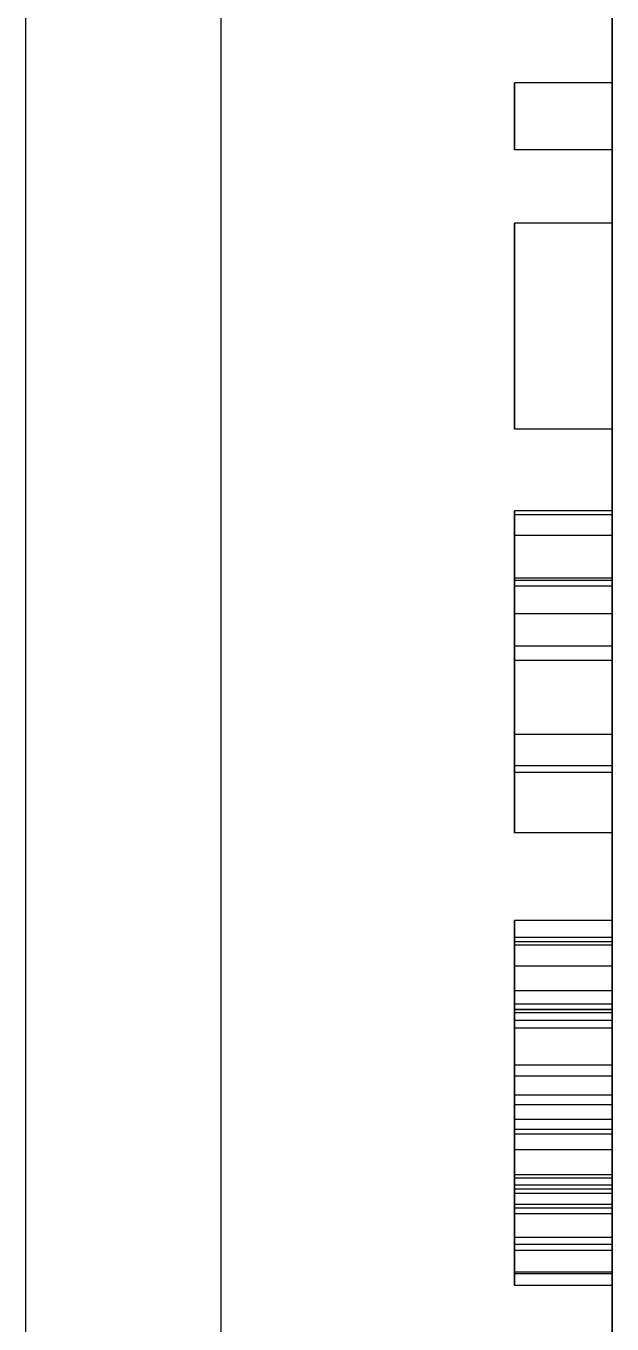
# Model space of a CAD drawing. Extents: x -67 to 67, y -52 to 49.
# Drawn here: x 62 to 65, y 17.71 to 24.36 of the extents above; entities that cross this region are included whole.
import ezdxf

# ---------------------------------------------------------------- set-up
doc = ezdxf.new("R2010")
doc.units = 0
doc.layers.add('Cut', color=7, linetype='CONTINUOUS')

msp = doc.modelspace()

# ---------------------------------------------------------------- linework, layer by layer
at = {"layer": 'Cut'}
for p, q in [((65, 49), (65, -50)), ((65, 49, -2), (65, -50, -2)), ((65, 49), (65, -50)), ((65, 49, -2), (65, -50, -2)), ((65, -50, -26), (65, 49, -26)), ((65, -50, -26), (65, 49, -26)), ((63, -48, -26), (63, 47, -26)), ((63, -48, -26), (63, 47, -26)), ((63, -48, -24), (63, 47, -24)), ((63, -48, -24), (63, 47, -24)), ((62, -47, -2), (62, 46, -2)), ((62, -47, -2), (62, 46, -2)), ((62, -47, -24), (62, 46, -24)), ((62, -47, -24), (62, 46, -24)), ((65, 24.0688, -8), (64.5, 24.0688, -8)), ((64.5, 24.0688, -8), (64.5, 23.7248, -8)), ((65, 24.0688, -5.1465), (64.5, 24.0688, -5.1465)), ((65, 24.0688, -8), (64.5, 24.0688, -8)), ((64.5, 24.0688, -5.1465), (64.5, 24.0688, -8)), ((65, 24.0688, -5.1465), (64.5, 24.0688, -5.1465)), ((64.5, 23.7248, -5.1465), (64.5, 24.0688, -5.1465)), ((64.5, 24.0688, -8), (64.5, 23.7248, -8)), ((64.5, 24.0688, -5.1465), (64.5, 24.0688, -8)), ((64.5, 23.7248, -5.1465), (64.5, 24.0688, -5.1465)), ((65, 24.0688, -8), (65, 23.7248, -8)), ((65, 24.0688, -5.1465), (65, 24.0688, -8)), ((65, 23.7248, -5.1465), (65, 24.0688, -5.1465)), ((65, 24.0688, -8), (65, 23.7248, -8)), ((65, 24.0688, -5.1465), (65, 24.0688, -8)), ((65, 23.7248, -5.1465), (65, 24.0688, -5.1465)), ((65, 23.7248, -8), (64.5, 23.7248, -8)), ((65, 23.7248, -5.1465), (64.5, 23.7248, -5.1465)), ((65, 23.7248, -8), (64.5, 23.7248, -8)), ((65, 23.7248, -5.1465), (64.5, 23.7248, -5.1465)), ((64.5, 23.7248, -8), (64.5, 23.7248, -5.1465)), ((64.5, 23.7248, -8), (64.5, 23.7248, -5.1465)), ((65, 23.7248, -8), (65, 23.7248, -5.1465)), ((65, 23.7248, -8), (65, 23.7248, -5.1465)), ((65, 23.3503, -7.1032), (64.5, 23.3503, -7.1032)), ((64.5, 23.3503, -7.1032), (64.5, 22.2943, -7.1032)), ((65, 23.3503, -6.7771), (64.5, 23.3503, -6.7771)), ((65, 23.3503, -7.1032), (64.5, 23.3503, -7.1032)), ((64.5, 23.3503, -6.7771), (64.5, 23.3503, -7.1032)), ((65, 23.3503, -6.7771), (64.5, 23.3503, -6.7771)), ((64.5, 22.2943, -6.7771), (64.5, 23.3503, -6.7771)), ((64.5, 23.3503, -7.1032), (64.5, 22.2943, -7.1032)), ((64.5, 23.3503, -6.7771), (64.5, 23.3503, -7.1032)), ((64.5, 22.2943, -6.7771), (64.5, 23.3503, -6.7771)), ((65, 23.3503, -7.1032), (65, 22.2943, -7.1032)), ((65, 23.3503, -6.7771), (65, 23.3503, -7.1032)), ((65, 22.2943, -6.7771), (65, 23.3503, -6.7771)), ((65, 23.3503, -7.1032), (65, 22.2943, -7.1032)), ((65, 23.3503, -6.7771), (65, 23.3503, -7.1032)), ((65, 22.2943, -6.7771), (65, 23.3503, -6.7771)), ((65, 22.2943, -7.1032), (64.5, 22.2943, -7.1032)), ((65, 22.2943, -6.7771), (64.5, 22.2943, -6.7771)), ((65, 22.2943, -7.1032), (64.5, 22.2943, -7.1032)), ((65, 22.2943, -6.7771), (64.5, 22.2943, -6.7771)), ((64.5, 22.2943, -7.1032), (64.5, 22.2943, -6.7771)), ((64.5, 22.2943, -7.1032), (64.5, 22.2943, -6.7771)), ((65, 22.2943, -7.1032), (65, 22.2943, -6.7771)), ((65, 22.2943, -7.1032), (65, 22.2943, -6.7771)), ((65, 21.8752, -8), (64.5, 21.8752, -8)), ((64.5, 21.8752, -8), (64.5, 21.5312, -8)), ((65, 21.8752, -6.7248), (64.5, 21.8752, -6.7248)), ((65, 21.8752, -8), (64.5, 21.8752, -8)), ((64.5, 21.8752, -6.7248), (64.5, 21.8752, -8)), ((65, 21.8752, -6.7248), (64.5, 21.8752, -6.7248)), ((64.5, 21.8752, -8), (64.5, 21.5312, -8)), ((64.5, 21.8752, -6.7248), (64.5, 21.8752, -8)), ((65, 21.8752, -8), (65, 21.5312, -8)), ((65, 21.8752, -6.7248), (65, 21.8752, -8)), ((65, 21.8752, -8), (65, 21.5312, -8)), ((65, 21.8752, -6.7248), (65, 21.8752, -8)), ((65, 21.8561, -6.3834), (64.5, 21.8561, -6.3834)), ((65, 21.8561, -6.3834), (64.5, 21.8561, -6.3834)), ((65, 21.749, -6.1248), (64.5, 21.749, -6.1248)), ((65, 21.749, -6.1248), (64.5, 21.749, -6.1248)), ((65, 21.5312, -6.7401), (64.5, 21.5312, -6.7401)), ((65, 21.5312, -8), (64.5, 21.5312, -8)), ((65, 21.5312, -6.7401), (64.5, 21.5312, -6.7401)), ((64.5, 21.5312, -8), (64.5, 21.5312, -6.7401)), ((65, 21.5312, -8), (64.5, 21.5312, -8)), ((64.5, 21.5312, -8), (64.5, 21.5312, -6.7401)), ((65, 21.5185, -5.9478), (64.5, 21.5185, -5.9478)), ((65, 21.5185, -5.9478), (64.5, 21.5185, -5.9478)), ((65, 21.4904, -6.4191), (64.5, 21.4904, -6.4191)), ((65, 21.4904, -6.4191), (64.5, 21.4904, -6.4191)), ((65, 21.5312, -8), (65, 21.5312, -6.7401)), ((65, 21.5312, -8), (65, 21.5312, -6.7401)), ((65, 21.349, -6.2497), (64.5, 21.349, -6.2497)), ((65, 21.349, -6.2497), (64.5, 21.349, -6.2497)), ((65, 21.1822, -5.8803), (64.5, 21.1822, -5.8803)), ((65, 21.1822, -5.8803), (64.5, 21.1822, -5.8803)), ((65, 21.1096, -6.186), (64.5, 21.1096, -6.186)), ((65, 21.1096, -6.186), (64.5, 21.1096, -6.186)), ((65, 20.7299, -6.3287), (64.5, 20.7299, -6.3287)), ((65, 20.7299, -6.3287), (64.5, 20.7299, -6.3287)), ((65, 20.5707, -8), (64.5, 20.5707, -8)), ((64.5, 20.5707, -8), (64.5, 20.2268, -8)), ((65, 20.5707, -6.8688), (64.5, 20.5707, -6.8688)), ((65, 20.5707, -8), (64.5, 20.5707, -8)), ((64.5, 20.5707, -6.8688), (64.5, 20.5707, -8)), ((65, 20.5707, -6.8688), (64.5, 20.5707, -6.8688)), ((64.5, 20.5707, -8), (64.5, 20.2268, -8)), ((64.5, 20.5707, -6.8688), (64.5, 20.5707, -8)), ((65, 20.5707, -8), (65, 20.2268, -8)), ((65, 20.5707, -6.8688), (65, 20.5707, -8)), ((65, 20.5707, -8), (65, 20.2268, -8)), ((65, 20.5707, -6.8688), (65, 20.5707, -8)), ((65, 20.5363, -6.2217), (64.5, 20.5363, -6.2217)), ((65, 20.5363, -5.8803), (64.5, 20.5363, -5.8803)), ((65, 20.5363, -6.2217), (64.5, 20.5363, -6.2217)), ((64.5, 20.5363, -5.8803), (64.5, 20.5363, -6.2217)), ((65, 20.5363, -5.8803), (64.5, 20.5363, -5.8803)), ((64.5, 20.2268, -5.8803), (64.5, 20.5363, -5.8803)), ((64.5, 20.5363, -5.8803), (64.5, 20.5363, -6.2217)), ((64.5, 20.2268, -5.8803), (64.5, 20.5363, -5.8803)), ((65, 20.5363, -5.8803), (65, 20.5363, -6.2217)), ((65, 20.2268, -5.8803), (65, 20.5363, -5.8803)), ((65, 20.5363, -5.8803), (65, 20.5363, -6.2217)), ((65, 20.2268, -5.8803), (65, 20.5363, -5.8803)), ((65, 20.2268, -8), (64.5, 20.2268, -8)), ((65, 20.2268, -5.8803), (64.5, 20.2268, -5.8803)), ((65, 20.2268, -8), (64.5, 20.2268, -8)), ((65, 20.2268, -5.8803), (64.5, 20.2268, -5.8803)), ((64.5, 20.2268, -8), (64.5, 20.2268, -5.8803)), ((64.5, 20.2268, -8), (64.5, 20.2268, -5.8803)), ((65, 20.2268, -8), (65, 20.2268, -5.8803)), ((65, 20.2268, -8), (65, 20.2268, -5.8803)), ((65, 19.7771, -8), (64.5, 19.7771, -8)), ((64.5, 19.7771, -8), (64.5, 19.4178, -8)), ((65, 19.7771, -8), (64.5, 19.7771, -8)), ((64.5, 19.7771, -8), (64.5, 19.4178, -8)), ((65, 19.7771, -8), (65, 19.4178, -8)), ((65, 19.7771, -8), (65, 19.4178, -8)), ((65, 19.6904, -7.7516), (64.5, 19.6904, -7.7516)), ((65, 19.6904, -7.7516), (64.5, 19.6904, -7.7516)), ((65, 19.6688, -7.1312), (64.5, 19.6688, -7.1312)), ((65, 19.6688, -6.6624), (64.5, 19.6688, -6.6624)), ((65, 19.6688, -7.1312), (64.5, 19.6688, -7.1312)), ((64.5, 19.6688, -6.6624), (64.5, 19.6688, -7.1312)), ((65, 19.6688, -6.6624), (64.5, 19.6688, -6.6624)), ((64.5, 19.6688, -6.6624), (64.5, 19.6688, -7.1312)), ((65, 19.651, -6.3388), (64.5, 19.651, -6.3388)), ((65, 19.651, -6.3388), (64.5, 19.651, -6.3388)), ((65, 19.6688, -6.6624), (65, 19.6688, -7.1312)), ((65, 19.6688, -6.6624), (65, 19.6688, -7.1312)), ((65, 19.5439, -6.1006), (64.5, 19.5439, -6.1006)), ((65, 19.5439, -6.1006), (64.5, 19.5439, -6.1006)), ((65, 19.4178, -8), (64.5, 19.4178, -8)), ((65, 19.4178, -8), (64.5, 19.4178, -8)), ((65, 19.349, -7.7146), (64.5, 19.349, -7.7146)), ((65, 19.349, -7.7146), (64.5, 19.349, -7.7146)), ((65, 19.3223, -6.6013), (64.5, 19.3223, -6.6013)), ((65, 19.3223, -6.6013), (64.5, 19.3223, -6.6013)), ((65, 19.321, -6.6955), (64.5, 19.321, -6.6955)), ((65, 19.321, -6.6955), (64.5, 19.321, -6.6955)), ((64.5, 19.321, -7.0968), (64.5, 19.321, -6.9809)), ((65, 19.321, -6.9809), (64.5, 19.321, -6.9809)), ((65, 19.321, -7.0968), (64.5, 19.321, -7.0968)), ((65, 19.321, -6.9809), (64.5, 19.321, -6.9809)), ((64.5, 19.321, -7.0968), (64.5, 19.321, -6.9809)), ((65, 19.321, -7.0968), (64.5, 19.321, -7.0968)), ((65, 19.3045, -5.9427), (64.5, 19.3045, -5.9427)), ((65, 19.3045, -5.9427), (64.5, 19.3045, -5.9427)), ((65, 19.321, -7.0968), (65, 19.321, -6.9809)), ((65, 19.321, -7.0968), (65, 19.321, -6.9809)), ((65, 19.265, -7.4153), (64.5, 19.265, -7.4153)), ((65, 19.265, -7.4153), (64.5, 19.265, -7.4153)), ((65, 19.2255, -6.2879), (64.5, 19.2255, -6.2879)), ((65, 19.2255, -6.2879), (64.5, 19.2255, -6.2879)), ((65, 19.0369, -7.6344), (64.5, 19.0369, -7.6344)), ((65, 19.0369, -7.6344), (64.5, 19.0369, -7.6344)), ((65, 18.9809, -7.9363), (64.5, 18.9809, -7.9363)), ((65, 18.9809, -7.9363), (64.5, 18.9809, -7.9363)), ((65, 18.8828, -5.8803), (64.5, 18.8828, -5.8803)), ((65, 18.8828, -5.8803), (64.5, 18.8828, -5.8803)), ((65, 18.8331, -6.1656), (64.5, 18.8331, -6.1656)), ((65, 18.8331, -6.1656), (64.5, 18.8331, -6.1656)), ((65, 18.7592, -7.1006), (64.5, 18.7592, -7.1006)), ((65, 18.7592, -7.1006), (64.5, 18.7592, -7.1006)), ((65, 18.707, -6.8204), (64.5, 18.707, -6.8204)), ((65, 18.707, -6.8204), (64.5, 18.707, -6.8204)), ((65, 18.6841, -7.7146), (64.5, 18.6841, -7.7146)), ((65, 18.6841, -7.7146), (64.5, 18.6841, -7.7146)), ((65, 18.6025, -8), (64.5, 18.6025, -8)), ((65, 18.6025, -8), (64.5, 18.6025, -8)), ((65, 18.4752, -6.2471), (64.5, 18.4752, -6.2471)), ((65, 18.4752, -6.2471), (64.5, 18.4752, -6.2471)), ((65, 18.4586, -7.1643), (64.5, 18.4586, -7.1643)), ((65, 18.4586, -7.1643), (64.5, 18.4586, -7.1643)), ((65, 18.4229, -5.9503), (64.5, 18.4229, -5.9503)), ((65, 18.4229, -5.9503), (64.5, 18.4229, -5.9503)), ((65, 18.4013, -6.8701), (64.5, 18.4013, -6.8701)), ((65, 18.4013, -6.8701), (64.5, 18.4013, -6.8701)), ((65, 18.3796, -7.6306), (64.5, 18.3796, -7.6306)), ((65, 18.3796, -7.6306), (64.5, 18.3796, -7.6306)), ((65, 18.3223, -7.2675), (64.5, 18.3223, -7.2675)), ((65, 18.3223, -7.2675), (64.5, 18.3223, -7.2675)), ((65, 18.3045, -6.5325), (64.5, 18.3045, -6.5325)), ((64.5, 18.3045, -6.5325), (64.5, 17.9682, -6.4866)), ((65, 18.3045, -6.5325), (64.5, 18.3045, -6.5325)), ((64.5, 18.3045, -6.5325), (64.5, 17.9682, -6.4866)), ((65, 18.3045, -6.5325), (65, 17.9682, -6.4866)), ((65, 18.3045, -6.5325), (65, 17.9682, -6.4866)), ((65, 18.2752, -7.4178), (64.5, 18.2752, -7.4178)), ((65, 18.2752, -7.4178), (64.5, 18.2752, -7.4178)), ((65, 18.1541, -6.9796), (64.5, 18.1541, -6.9796)), ((65, 18.1541, -6.9796), (64.5, 18.1541, -6.9796)), ((65, 18.1185, -6.149), (64.5, 18.1185, -6.149)), ((65, 18.1185, -6.149), (64.5, 18.1185, -6.149)), ((65, 18.0879, -7.842), (64.5, 18.0879, -7.842)), ((65, 18.0879, -7.842), (64.5, 18.0879, -7.842)), ((65, 17.9758, -7.172), (64.5, 17.9758, -7.172)), ((65, 17.9758, -7.172), (64.5, 17.9758, -7.172)), ((65, 17.9682, -6.4866), (64.5, 17.9682, -6.4866)), ((65, 17.9682, -6.4866), (64.5, 17.9682, -6.4866)), ((65, 17.9083, -7.4357), (64.5, 17.9083, -7.4357)), ((65, 17.9083, -7.4357), (64.5, 17.9083, -7.4357))]:
    msp.add_line(p, q, dxfattribs=at)
for points in [[(64.5, 21.8561, -6.3834), (64.5, 21.8752, -6.4815), (64.5, 21.8752, -6.7248)], [(64.5, 21.8561, -6.3834), (64.5, 21.8752, -6.4815), (64.5, 21.8752, -6.7248)], [(65, 21.8561, -6.3834), (65, 21.8752, -6.4815), (65, 21.8752, -6.7248)], [(65, 21.8561, -6.3834), (65, 21.8752, -6.4815), (65, 21.8752, -6.7248)], [(64.5, 21.749, -6.1248), (64.5, 21.8255, -6.2331), (64.5, 21.8561, -6.3834)], [(64.5, 21.749, -6.1248), (64.5, 21.8255, -6.2331), (64.5, 21.8561, -6.3834)], [(65, 21.749, -6.1248), (65, 21.8255, -6.2331), (65, 21.8561, -6.3834)], [(65, 21.749, -6.1248), (65, 21.8255, -6.2331), (65, 21.8561, -6.3834)], [(64.5, 21.5185, -5.9478), (64.5, 21.6726, -6.0153), (64.5, 21.749, -6.1248)], [(64.5, 21.5185, -5.9478), (64.5, 21.6726, -6.0153), (64.5, 21.749, -6.1248)], [(65, 21.5185, -5.9478), (65, 21.6726, -6.0153), (65, 21.749, -6.1248)], [(65, 21.5185, -5.9478), (65, 21.6726, -6.0153), (65, 21.749, -6.1248)], [(64.5, 21.5312, -6.7401), (64.5, 21.5312, -6.5248), (64.5, 21.4904, -6.4191)], [(64.5, 21.5312, -6.7401), (64.5, 21.5312, -6.5248), (64.5, 21.4904, -6.4191)], [(64.5, 21.1822, -5.8803), (64.5, 21.3656, -5.8803), (64.5, 21.5185, -5.9478)], [(64.5, 21.1822, -5.8803), (64.5, 21.3656, -5.8803), (64.5, 21.5185, -5.9478)], [(64.5, 21.4904, -6.4191), (64.5, 21.451, -6.3134), (64.5, 21.349, -6.2497)], [(64.5, 21.4904, -6.4191), (64.5, 21.451, -6.3134), (64.5, 21.349, -6.2497)], [(65, 21.5312, -6.7401), (65, 21.5312, -6.5248), (65, 21.4904, -6.4191)], [(65, 21.5312, -6.7401), (65, 21.5312, -6.5248), (65, 21.4904, -6.4191)], [(65, 21.1822, -5.8803), (65, 21.3656, -5.8803), (65, 21.5185, -5.9478)], [(65, 21.1822, -5.8803), (65, 21.3656, -5.8803), (65, 21.5185, -5.9478)], [(65, 21.4904, -6.4191), (65, 21.451, -6.3134), (65, 21.349, -6.2497)], [(65, 21.4904, -6.4191), (65, 21.451, -6.3134), (65, 21.349, -6.2497)], [(64.5, 21.349, -6.2497), (64.5, 21.2471, -6.186), (64.5, 21.1096, -6.186)], [(64.5, 21.349, -6.2497), (64.5, 21.2471, -6.186), (64.5, 21.1096, -6.186)], [(65, 21.349, -6.2497), (65, 21.2471, -6.186), (65, 21.1096, -6.186)], [(65, 21.349, -6.2497), (65, 21.2471, -6.186), (65, 21.1096, -6.186)], [(64.5, 20.5363, -6.2217), (64.5, 20.7592, -5.8803), (64.5, 21.1822, -5.8803)], [(64.5, 20.5363, -6.2217), (64.5, 20.7592, -5.8803), (64.5, 21.1822, -5.8803)], [(65, 20.5363, -6.2217), (65, 20.7592, -5.8803), (65, 21.1822, -5.8803)], [(65, 20.5363, -6.2217), (65, 20.7592, -5.8803), (65, 21.1822, -5.8803)], [(64.5, 21.1096, -6.186), (64.5, 20.8892, -6.186), (64.5, 20.7299, -6.3287)], [(64.5, 21.1096, -6.186), (64.5, 20.8892, -6.186), (64.5, 20.7299, -6.3287)], [(65, 21.1096, -6.186), (65, 20.8892, -6.186), (65, 20.7299, -6.3287)], [(65, 21.1096, -6.186), (65, 20.8892, -6.186), (65, 20.7299, -6.3287)], [(64.5, 20.7299, -6.3287), (64.5, 20.5707, -6.4713), (64.5, 20.5707, -6.8688)], [(64.5, 20.7299, -6.3287), (64.5, 20.5707, -6.4713), (64.5, 20.5707, -6.8688)], [(65, 20.7299, -6.3287), (65, 20.5707, -6.4713), (65, 20.5707, -6.8688)], [(65, 20.7299, -6.3287), (65, 20.5707, -6.4713), (65, 20.5707, -6.8688)], [(64.5, 19.6904, -7.7516), (64.5, 19.7121, -7.8815), (64.5, 19.7771, -8)], [(64.5, 19.6904, -7.7516), (64.5, 19.7121, -7.8815), (64.5, 19.7771, -8)], [(65, 19.6904, -7.7516), (65, 19.7121, -7.8815), (65, 19.7771, -8)], [(65, 19.6904, -7.7516), (65, 19.7121, -7.8815), (65, 19.7771, -8)], [(64.5, 19.6688, -7.1312), (64.5, 19.6688, -7.6217), (64.5, 19.6904, -7.7516)], [(64.5, 19.6688, -7.1312), (64.5, 19.6688, -7.6217), (64.5, 19.6904, -7.7516)], [(65, 19.6688, -7.1312), (65, 19.6688, -7.6217), (65, 19.6904, -7.7516)], [(65, 19.6688, -7.1312), (65, 19.6688, -7.6217), (65, 19.6904, -7.7516)], [(64.5, 19.651, -6.3388), (64.5, 19.6688, -6.4293), (64.5, 19.6688, -6.6624)], [(64.5, 19.651, -6.3388), (64.5, 19.6688, -6.4293), (64.5, 19.6688, -6.6624)], [(64.5, 19.5439, -6.1006), (64.5, 19.6204, -6.1949), (64.5, 19.651, -6.3388)], [(64.5, 19.5439, -6.1006), (64.5, 19.6204, -6.1949), (64.5, 19.651, -6.3388)], [(65, 19.651, -6.3388), (65, 19.6688, -6.4293), (65, 19.6688, -6.6624)], [(65, 19.651, -6.3388), (65, 19.6688, -6.4293), (65, 19.6688, -6.6624)], [(65, 19.5439, -6.1006), (65, 19.6204, -6.1949), (65, 19.651, -6.3388)], [(65, 19.5439, -6.1006), (65, 19.6204, -6.1949), (65, 19.651, -6.3388)], [(64.5, 19.3045, -5.9427), (64.5, 19.4675, -6.0051), (64.5, 19.5439, -6.1006)], [(64.5, 19.3045, -5.9427), (64.5, 19.4675, -6.0051), (64.5, 19.5439, -6.1006)], [(65, 19.3045, -5.9427), (65, 19.4675, -6.0051), (65, 19.5439, -6.1006)], [(65, 19.3045, -5.9427), (65, 19.4675, -6.0051), (65, 19.5439, -6.1006)], [(64.5, 19.4178, -8), (64.5, 19.3643, -7.8777), (64.5, 19.349, -7.7146)], [(64.5, 19.4178, -8), (64.5, 19.3643, -7.8777), (64.5, 19.349, -7.7146)], [(65, 19.4178, -8), (65, 19.3643, -7.8777), (65, 19.349, -7.7146)], [(65, 19.4178, -8), (65, 19.3643, -7.8777), (65, 19.349, -7.7146)], [(64.5, 19.349, -7.7146), (64.5, 19.158, -7.8713), (64.5, 18.9809, -7.9363)], [(64.5, 19.349, -7.7146), (64.5, 19.158, -7.8713), (64.5, 18.9809, -7.9363)], [(65, 19.349, -7.7146), (65, 19.158, -7.8713), (65, 18.9809, -7.9363)], [(65, 19.349, -7.7146), (65, 19.158, -7.8713), (65, 18.9809, -7.9363)], [(64.5, 19.3223, -6.6013), (64.5, 19.3223, -6.3796), (64.5, 19.2255, -6.2879)], [(64.5, 19.321, -6.6955), (64.5, 19.3223, -6.6204), (64.5, 19.3223, -6.6013)], [(64.5, 19.3223, -6.6013), (64.5, 19.3223, -6.3796), (64.5, 19.2255, -6.2879)], [(64.5, 19.321, -6.6955), (64.5, 19.3223, -6.6204), (64.5, 19.3223, -6.6013)], [(64.5, 18.707, -6.8204), (64.5, 19.1236, -6.7682), (64.5, 19.321, -6.6955)], [(64.5, 18.707, -6.8204), (64.5, 19.1236, -6.7682), (64.5, 19.321, -6.6955)], [(64.5, 19.321, -6.9809), (64.5, 19.1338, -7.051), (64.5, 18.7592, -7.1006)], [(64.5, 19.265, -7.4153), (64.5, 19.321, -7.307), (64.5, 19.321, -7.0968)], [(64.5, 19.321, -6.9809), (64.5, 19.1338, -7.051), (64.5, 18.7592, -7.1006)], [(64.5, 19.265, -7.4153), (64.5, 19.321, -7.307), (64.5, 19.321, -7.0968)], [(64.5, 18.8828, -5.8803), (64.5, 19.1427, -5.8803), (64.5, 19.3045, -5.9427)], [(64.5, 18.8828, -5.8803), (64.5, 19.1427, -5.8803), (64.5, 19.3045, -5.9427)], [(65, 19.3223, -6.6013), (65, 19.3223, -6.3796), (65, 19.2255, -6.2879)], [(65, 19.321, -6.6955), (65, 19.3223, -6.6204), (65, 19.3223, -6.6013)], [(65, 19.3223, -6.6013), (65, 19.3223, -6.3796), (65, 19.2255, -6.2879)], [(65, 19.321, -6.6955), (65, 19.3223, -6.6204), (65, 19.3223, -6.6013)], [(65, 18.707, -6.8204), (65, 19.1236, -6.7682), (65, 19.321, -6.6955)], [(65, 18.707, -6.8204), (65, 19.1236, -6.7682), (65, 19.321, -6.6955)], [(65, 19.321, -6.9809), (65, 19.1338, -7.051), (65, 18.7592, -7.1006)], [(65, 19.265, -7.4153), (65, 19.321, -7.307), (65, 19.321, -7.0968)], [(65, 19.265, -7.4153), (65, 19.321, -7.307), (65, 19.321, -7.0968)], [(65, 19.321, -6.9809), (65, 19.1338, -7.051), (65, 18.7592, -7.1006)], [(65, 18.8828, -5.8803), (65, 19.1427, -5.8803), (65, 19.3045, -5.9427)], [(65, 18.8828, -5.8803), (65, 19.1427, -5.8803), (65, 19.3045, -5.9427)], [(64.5, 19.0369, -7.6344), (64.5, 19.1924, -7.5541), (64.5, 19.265, -7.4153)], [(64.5, 19.0369, -7.6344), (64.5, 19.1924, -7.5541), (64.5, 19.265, -7.4153)], [(64.5, 19.2255, -6.2879), (64.5, 19.093, -6.1656), (64.5, 18.8331, -6.1656)], [(64.5, 19.2255, -6.2879), (64.5, 19.093, -6.1656), (64.5, 18.8331, -6.1656)], [(65, 19.0369, -7.6344), (65, 19.1924, -7.5541), (65, 19.265, -7.4153)], [(65, 19.0369, -7.6344), (65, 19.1924, -7.5541), (65, 19.265, -7.4153)], [(65, 19.2255, -6.2879), (65, 19.093, -6.1656), (65, 18.8331, -6.1656)], [(65, 19.2255, -6.2879), (65, 19.093, -6.1656), (65, 18.8331, -6.1656)], [(64.5, 18.6841, -7.7146), (64.5, 18.8828, -7.7146), (64.5, 19.0369, -7.6344)], [(64.5, 18.6841, -7.7146), (64.5, 18.8828, -7.7146), (64.5, 19.0369, -7.6344)], [(65, 18.6841, -7.7146), (65, 18.8828, -7.7146), (65, 19.0369, -7.6344)], [(65, 18.6841, -7.7146), (65, 18.8828, -7.7146), (65, 19.0369, -7.6344)], [(64.5, 18.9809, -7.9363), (64.5, 18.8051, -8), (64.5, 18.6025, -8)], [(64.5, 18.9809, -7.9363), (64.5, 18.8051, -8), (64.5, 18.6025, -8)], [(65, 18.9809, -7.9363), (65, 18.8051, -8), (65, 18.6025, -8)], [(65, 18.9809, -7.9363), (65, 18.8051, -8), (65, 18.6025, -8)], [(64.5, 18.4229, -5.9503), (64.5, 18.6217, -5.8803), (64.5, 18.8828, -5.8803)], [(64.5, 18.4229, -5.9503), (64.5, 18.6217, -5.8803), (64.5, 18.8828, -5.8803)], [(65, 18.4229, -5.9503), (65, 18.6217, -5.8803), (65, 18.8828, -5.8803)], [(65, 18.4229, -5.9503), (65, 18.6217, -5.8803), (65, 18.8828, -5.8803)], [(64.5, 18.8331, -6.1656), (64.5, 18.5911, -6.1656), (64.5, 18.4752, -6.2471)], [(64.5, 18.8331, -6.1656), (64.5, 18.5911, -6.1656), (64.5, 18.4752, -6.2471)], [(65, 18.8331, -6.1656), (65, 18.5911, -6.1656), (65, 18.4752, -6.2471)], [(65, 18.8331, -6.1656), (65, 18.5911, -6.1656), (65, 18.4752, -6.2471)], [(64.5, 18.7592, -7.1006), (64.5, 18.5465, -7.1287), (64.5, 18.4586, -7.1643)], [(64.5, 18.7592, -7.1006), (64.5, 18.5465, -7.1287), (64.5, 18.4586, -7.1643)], [(65, 18.7592, -7.1006), (65, 18.5465, -7.1287), (65, 18.4586, -7.1643)], [(65, 18.7592, -7.1006), (65, 18.5465, -7.1287), (65, 18.4586, -7.1643)], [(64.5, 18.4013, -6.8701), (64.5, 18.5032, -6.8446), (64.5, 18.707, -6.8204)], [(64.5, 18.4013, -6.8701), (64.5, 18.5032, -6.8446), (64.5, 18.707, -6.8204)], [(64.5, 18.3796, -7.6306), (64.5, 18.4841, -7.7146), (64.5, 18.6841, -7.7146)], [(64.5, 18.3796, -7.6306), (64.5, 18.4841, -7.7146), (64.5, 18.6841, -7.7146)], [(65, 18.4013, -6.8701), (65, 18.5032, -6.8446), (65, 18.707, -6.8204)], [(65, 18.4013, -6.8701), (65, 18.5032, -6.8446), (65, 18.707, -6.8204)], [(65, 18.3796, -7.6306), (65, 18.4841, -7.7146), (65, 18.6841, -7.7146)], [(65, 18.3796, -7.6306), (65, 18.4841, -7.7146), (65, 18.6841, -7.7146)], [(64.5, 18.6025, -8), (64.5, 18.2675, -8), (64.5, 18.0879, -7.842)], [(64.5, 18.6025, -8), (64.5, 18.2675, -8), (64.5, 18.0879, -7.842)], [(65, 18.6025, -8), (65, 18.2675, -8), (65, 18.0879, -7.842)], [(65, 18.6025, -8), (65, 18.2675, -8), (65, 18.0879, -7.842)], [(64.5, 18.4752, -6.2471), (64.5, 18.3592, -6.3274), (64.5, 18.3045, -6.5325)], [(64.5, 18.4752, -6.2471), (64.5, 18.3592, -6.3274), (64.5, 18.3045, -6.5325)], [(64.5, 18.4586, -7.1643), (64.5, 18.3707, -7.2), (64.5, 18.3223, -7.2675)], [(64.5, 18.4586, -7.1643), (64.5, 18.3707, -7.2), (64.5, 18.3223, -7.2675)], [(64.5, 18.1185, -6.149), (64.5, 18.2242, -6.0191), (64.5, 18.4229, -5.9503)], [(64.5, 18.1185, -6.149), (64.5, 18.2242, -6.0191), (64.5, 18.4229, -5.9503)], [(65, 18.4752, -6.2471), (65, 18.3592, -6.3274), (65, 18.3045, -6.5325)], [(65, 18.4752, -6.2471), (65, 18.3592, -6.3274), (65, 18.3045, -6.5325)], [(65, 18.4586, -7.1643), (65, 18.3707, -7.2), (65, 18.3223, -7.2675)], [(65, 18.4586, -7.1643), (65, 18.3707, -7.2), (65, 18.3223, -7.2675)], [(65, 18.1185, -6.149), (65, 18.2242, -6.0191), (65, 18.4229, -5.9503)], [(65, 18.1185, -6.149), (65, 18.2242, -6.0191), (65, 18.4229, -5.9503)], [(64.5, 18.1541, -6.9796), (64.5, 18.2637, -6.907), (64.5, 18.4013, -6.8701)], [(64.5, 18.1541, -6.9796), (64.5, 18.2637, -6.907), (64.5, 18.4013, -6.8701)], [(64.5, 18.2752, -7.4178), (64.5, 18.2752, -7.5452), (64.5, 18.3796, -7.6306)], [(64.5, 18.2752, -7.4178), (64.5, 18.2752, -7.5452), (64.5, 18.3796, -7.6306)], [(65, 18.1541, -6.9796), (65, 18.2637, -6.907), (65, 18.4013, -6.8701)], [(65, 18.1541, -6.9796), (65, 18.2637, -6.907), (65, 18.4013, -6.8701)], [(65, 18.2752, -7.4178), (65, 18.2752, -7.5452), (65, 18.3796, -7.6306)], [(65, 18.2752, -7.4178), (65, 18.2752, -7.5452), (65, 18.3796, -7.6306)], [(64.5, 18.3223, -7.2675), (64.5, 18.2752, -7.335), (64.5, 18.2752, -7.4178)], [(64.5, 18.3223, -7.2675), (64.5, 18.2752, -7.335), (64.5, 18.2752, -7.4178)], [(65, 18.3223, -7.2675), (65, 18.2752, -7.335), (65, 18.2752, -7.4178)], [(65, 18.3223, -7.2675), (65, 18.2752, -7.335), (65, 18.2752, -7.4178)], [(64.5, 17.9758, -7.172), (64.5, 18.0446, -7.0522), (64.5, 18.1541, -6.9796)], [(64.5, 17.9758, -7.172), (64.5, 18.0446, -7.0522), (64.5, 18.1541, -6.9796)], [(65, 17.9758, -7.172), (65, 18.0446, -7.0522), (65, 18.1541, -6.9796)], [(65, 17.9758, -7.172), (65, 18.0446, -7.0522), (65, 18.1541, -6.9796)], [(64.5, 17.9682, -6.4866), (64.5, 18.014, -6.2777), (64.5, 18.1185, -6.149)], [(64.5, 17.9682, -6.4866), (64.5, 18.014, -6.2777), (64.5, 18.1185, -6.149)], [(64.5, 18.0879, -7.842), (64.5, 17.9083, -7.6828), (64.5, 17.9083, -7.4357)], [(64.5, 18.0879, -7.842), (64.5, 17.9083, -7.6828), (64.5, 17.9083, -7.4357)], [(65, 17.9682, -6.4866), (65, 18.014, -6.2777), (65, 18.1185, -6.149)], [(65, 17.9682, -6.4866), (65, 18.014, -6.2777), (65, 18.1185, -6.149)], [(65, 18.0879, -7.842), (65, 17.9083, -7.6828), (65, 17.9083, -7.4357)], [(65, 18.0879, -7.842), (65, 17.9083, -7.6828), (65, 17.9083, -7.4357)], [(64.5, 17.9083, -7.4357), (64.5, 17.9083, -7.2917), (64.5, 17.9758, -7.172)], [(64.5, 17.9083, -7.4357), (64.5, 17.9083, -7.2917), (64.5, 17.9758, -7.172)], [(65, 17.9083, -7.4357), (65, 17.9083, -7.2917), (65, 17.9758, -7.172)], [(65, 17.9083, -7.4357), (65, 17.9083, -7.2917), (65, 17.9758, -7.172)]]:
    msp.add_open_spline(points, degree=2, dxfattribs=at)

doc.saveas('drawing.dxf')
